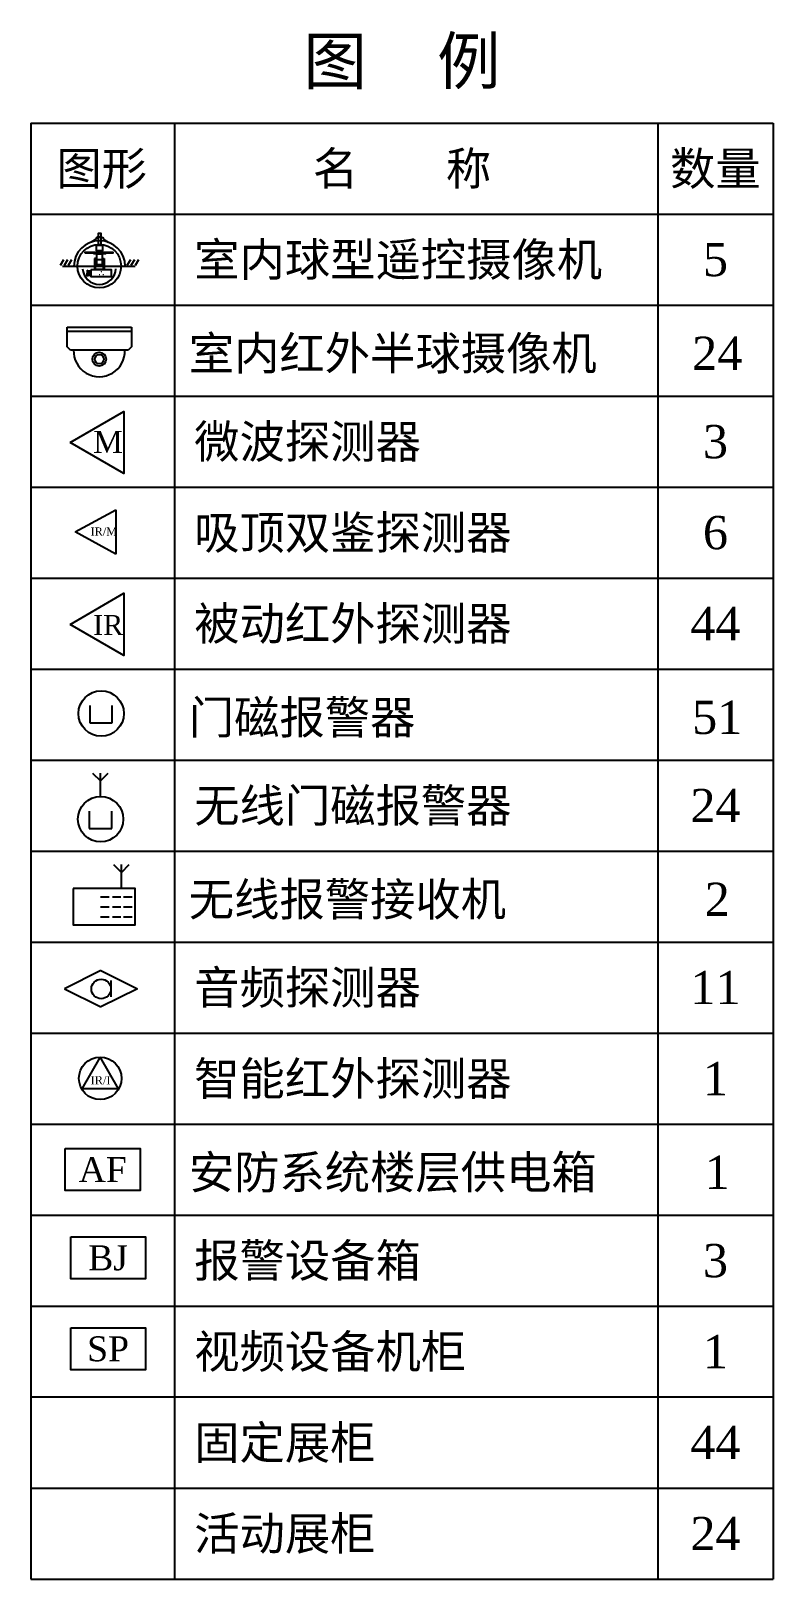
# Model space of a CAD drawing. Header units: millimetres. Extents: x 99 to 564, y 30 to 390.
# Drawn here: x 496.2 to 563.2, y 250.8 to 390.4 of the extents above; entities that cross this region are included whole.
import ezdxf
from ezdxf.enums import TextEntityAlignment as Align

# ---------------------------------------------------------------- set-up
doc = ezdxf.new("R2010")
doc.units = ezdxf.units.MM
doc.header["$LTSCALE"] = 0.1
doc.layers.add('二期前端-图例', color=7, linetype='Continuous')
doc.styles.get("Standard").update_dxf_attribs({"font": 'times.ttf'})

# ---------------------------------------------------------------- blocks, each defined once
blk = doc.blocks.new('室内彩色球型摄像机')
for p, q in [((-2.32, 17.02), (-4.85, 15.52)), ((-1.47, 18.61), (-2.32, 17.02)), ((0.22, 18.61), (-1.47, 18.61)), ((0.22, 18.61), (1.91, 18.61)), ((1.91, 18.61), (2.75, 17.02)), ((2.75, 17.02), (5.28, 15.52)), ((-21.67, 4.71), (-23.74, 1.34)), ((-22.42, 0.97), (21.84, 0.97)), ((-19.23, 4.71), (-21.3, 1.34)), ((-16.8, 4.71), (-18.86, 1.34)), ((-2.93, 5.56), (-2.93, -1.2)), ((-1.67, 5.56), (-2.93, 5.56)), ((-2.45, 5.08), (-2.45, -0.79)), ((-1.67, 5.08), (-2.45, 5.08)), ((-1.67, 5.08), (1.87, 5.08)), ((1.87, 5.56), (3.01, 5.56)), ((2.53, 5.08), (1.87, 5.08)), ((2.53, -0.79), (2.53, 5.08)), ((3.01, 5.56), (3.01, -1.2)), ((18.84, 4.71), (16.78, 1.34)), ((21.28, 4.71), (19.22, 1.34)), ((23.72, 4.71), (21.66, 1.34)), ((-7.38, -1.51), (-7.38, -3.37)), ((-6.48, -2.11), (-7.38, -1.51)), ((-7.38, -5.22), (-7.38, -3.37)), ((-6.48, -4.62), (-7.38, -5.22))]:
    blk.add_line(p, q)
for points in [[(-0.44, 13.84), (-0.44, 20.86), (0.87, 20.86), (0.87, 13.84)], [(-8.51, 8.73), (-8.51, 9.45), (8.3, 9.45), (8.3, 8.73)], [(-1.67, 10.29), (-1.67, 13.77), (1.93, 13.77), (1.93, 10.29)], [(-1.25, 9.51), (-1.25, 10.23), (1.57, 10.23), (1.57, 9.51)], [(-3.59, 8.34), (-3.59, 8.7), (3.79, 8.7), (3.79, 8.34)], [(-2.45, 1.77), (-2.45, -0.81), (2.53, -0.81), (2.53, 1.77)], [(-1.67, 8.31), (-1.67, 1.83), (1.87, 1.83), (1.87, 8.31)], [(-6.49, -2.1), (-6.49, -4.61), (-5.05, -4.61), (-5.05, -2.1)], [(-5.05, -1.2), (-5.05, -5.27), (7.44, -5.27), (7.44, -1.2)]]:
    blk.add_lwpolyline(points, close=True)
at = {"const_width": 0.357}
for points in [[(-0.09, -4.21, 1), (0.35, -4.21, 1)], [(1.04, -2.42, 1), (1.48, -2.42, 1)], [(2.62, -4.21, -1), (2.17, -4.21, -1)]]:
    blk.add_lwpolyline(points, format="xyb", close=True, dxfattribs=at)
blk.add_circle((0, 0.95), 13.21)
for centre, radius, start, end in [((0.13, 0.78), 15.61, 0.52844, 179.47156), ((0, 0), 10.12, 183.62721, 356.37279)]:
    blk.add_arc(centre, radius, start, end)
blk = doc.blocks.new('半球固定摄像机')
for p, q in [((-10.96, 0), (10.96, 0)), ((-10.96, -6.72), (-10.96, 0)), ((10.96, 0), (10.96, -6.72)), ((-10.96, -1.41), (10.96, -1.41)), ((-9.86, -7.81), (-10.96, -6.72)), ((9.86, -7.81), (-9.86, -7.81)), ((10.96, -6.72), (9.86, -7.81))]:
    blk.add_line(p, q)
for radius in [2.35, 1.57]:
    blk.add_circle((0, -10.94), radius)
blk.add_arc((0, -8.14), 8.77, 177.873, 2.127)
blk = doc.blocks.new('监听头')
for p, q in [((12.8, 6.4), (0, 0)), ((12.8, 6.4), (25.6, 0)), ((0, 0), (12.8, -6.4)), ((25.6, 0), (12.8, -6.4)), ((16.28, 2.93), (16.28, -2.87))]:
    blk.add_line(p, q)
blk.add_circle((12.87, -0.07), 3.43)
blk = doc.blocks.new('门磁开关')
at = {"ltscale": 100}
for p, q in [((-3.92, 2.71), (-3.92, -3.19)), ((3.78, -3.19), (3.78, 2.71)), ((-3.92, -3.19), (3.78, -3.19))]:
    blk.add_line(p, q, dxfattribs=at)
blk.add_circle((0, 0), 7.74, dxfattribs=at)
blk = doc.blocks.new('无线报警接收机')
at = {"ltscale": 100}
for p, q in [((15.85, 23.49), (18.88, 20.46)), ((18.88, 20.46), (21.92, 23.49)), ((18.88, 14.22), (18.88, 23.49)), ((10.78, 10.85), (14.16, 10.85)), ((10.78, 6.98), (14.16, 6.98)), ((15.34, 10.85), (18.72, 10.85)), ((15.34, 6.98), (18.72, 6.98)), ((19.73, 10.85), (23.1, 10.85)), ((19.73, 6.98), (23.1, 6.98)), ((10.78, 3.1), (14.16, 3.1)), ((15.34, 3.1), (18.72, 3.1)), ((19.73, 3.1), (23.1, 3.1))]:
    blk.add_line(p, q, dxfattribs=at)
blk.add_lwpolyline([(0, 14.15), (0, 0), (24.3, 0), (24.3, 14.15)], close=True, dxfattribs=at)

msp = doc.modelspace()

# ---------------------------------------------------------------- linework, layer by layer
at = {"layer": '二期前端-图例'}
for p, q in [((496.18, 382.13), (563.18, 382.13)), ((496.18, 382.13), (496.18, 250.75)), ((509.14, 382.13), (509.14, 250.75)), ((552.79, 382.13), (552.79, 250.75)), ((563.18, 382.13), (563.18, 250.75)), ((496.18, 373.92), (563.18, 373.92)), ((496.18, 365.71), (563.18, 365.71)), ((496.18, 357.5), (563.18, 357.5)), ((496.18, 349.29), (563.18, 349.29)), ((500.18, 345.24), (503.85, 347.24)), ((503.85, 347.24), (503.85, 343.23)), ((503.85, 343.23), (500.18, 345.24)), ((496.18, 341.08), (563.18, 341.08)), ((496.18, 332.86), (563.18, 332.86)), ((496.18, 324.65), (563.18, 324.65)), ((501.75, 323.48), (502.45, 322.78)), ((502.45, 322.78), (503.15, 323.48)), ((502.45, 321.37), (502.45, 323.48)), ((496.18, 316.44), (563.18, 316.44)), ((496.18, 308.23), (563.18, 308.23)), ((496.18, 300.02), (563.18, 300.02)), ((496.18, 291.81), (563.18, 291.81)), ((496.18, 291.81), (563.18, 291.81)), ((496.18, 283.6), (563.18, 283.6)), ((496.18, 275.39), (563.18, 275.39)), ((496.18, 267.18), (563.18, 267.18)), ((496.18, 258.96), (563.18, 258.96)), ((496.18, 250.75), (563.18, 250.75))]:
    msp.add_line(p, q, dxfattribs=at)
at = {"layer": '二期前端-图例', "ltscale": 20}
for points in [[(499.71, 353.32), (504.56, 356.12), (504.56, 350.52)], [(499.71, 336.9), (504.56, 339.7), (504.56, 334.1)]]:
    msp.add_lwpolyline(points, close=True, dxfattribs=at)
at = {"layer": '二期前端-图例'}
for points in [[(500.81, 295), (502.42, 297.8), (504.04, 295)], [(499.28, 289.59), (506.03, 289.59), (506.03, 285.82), (499.28, 285.82)], [(499.77, 281.63), (506.52, 281.63), (506.52, 277.85), (499.77, 277.85)], [(499.77, 273.42), (506.52, 273.42), (506.52, 269.64), (499.77, 269.64)]]:
    msp.add_lwpolyline(points, close=True, dxfattribs=at)
msp.add_circle((502.43, 295.93), 1.92, dxfattribs=at)

# ---------------------------------------------------------------- block references
for name, p, xscale, yscale, zscale in [('室内彩色球型摄像机', (502.35, 369.08), 0.1488188976377387, 0.1488188976363745, 0.1488188976377953), ('半球固定摄像机', (502.35, 363.72), 0.2645669291337072, 0.2645669291305239, 0.2645669291338583), ('门磁开关', (502.52, 328.85), 0.2645669291339345, 0.2645669291305239, 0.2645669291338583), ('门磁开关', (502.47, 319.32), 0.2645669291339345, 0.2645669291305239, 0.2645669291338583), ('无线报警接收机', (499.98, 309.79), 0.2311999999999443, 0.2312000000019907, 0.2312), ('监听头', (499.21, 304.02), 0.2572178477689704, 0.2572178477712441, 0.2572178477690288)]:
    msp.add_blockref(name, p, dxfattribs=dict(at, xscale=xscale, yscale=yscale, zscale=zscale))

# ---------------------------------------------------------------- texts
for s, height, p in [('图    例', 4.2, (529.68, 387.74)), ('名       称', 3, (529.68, 378.03)), ('数量', 3, (557.98, 378.03)), ('图形', 3, (502.57, 378.03)), ('5', 3, (557.98, 369.82)), ('24', 3, (558.14, 361.36)), ('3', 3, (557.98, 353.39)), ('6', 3, (557.98, 345.18)), ('44', 3, (557.98, 336.97)), ('51', 3, (558.14, 328.51)), ('24', 3, (557.98, 320.55)), ('2', 3, (558.14, 312.09)), ('11', 3, (557.98, 304.13)), ('1', 3, (557.98, 295.91)), ('AF', 2.25, (502.66, 287.7)), ('1', 3, (558.14, 287.46)), ('BJ', 2.25, (503.14, 279.74)), ('3', 3, (557.98, 279.49)), ('SP', 2.25, (503.14, 271.53)), ('1', 3, (557.98, 271.28)), ('44', 3, (557.98, 263.07)), ('24', 3, (557.98, 254.86))]:
    msp.add_text(s, height=height, dxfattribs=at).set_placement(p, align=Align.MIDDLE_CENTER)
for s, p in [('室内球型遥控摄像机', (510.92, 369.82)), ('室内红外半球摄像机', (510.43, 361.36)), ('微波探测器', (510.92, 353.39)), ('吸顶双鉴探测器', (510.92, 345.18)), ('被动红外探测器', (510.92, 336.97)), ('门磁报警器', (510.43, 328.51)), ('无线门磁报警器', (510.92, 320.55)), ('无线报警接收机', (510.43, 312.09)), ('音频探测器', (510.92, 304.13)), ('智能红外探测器', (510.92, 295.91)), ('安防系统楼层供电箱', (510.43, 287.46)), ('报警设备箱', (510.92, 279.49)), ('视频设备机柜', (510.92, 271.28)), ('固定展柜', (510.92, 263.07)), ('活动展柜', (510.92, 254.86))]:
    msp.add_text(s, height=3, dxfattribs=at).set_placement(p, align=Align.MIDDLE_LEFT)
at = {"layer": '二期前端-图例', "ltscale": 20}
for s, height, p in [('M', 2, (501.79, 352.36)), ('IR', 1.8, (501.79, 335.94))]:
    msp.add_text(s, height=height, dxfattribs=at).set_placement(p)
at = {"layer": '二期前端-图例'}
for s, height, p in [('IR/M', 0.734, (501.56, 344.91)), ('IR/I', 0.735, (501.57, 295.39))]:
    msp.add_text(s, height=height, dxfattribs=at).set_placement(p)

doc.saveas('drawing.dxf')
